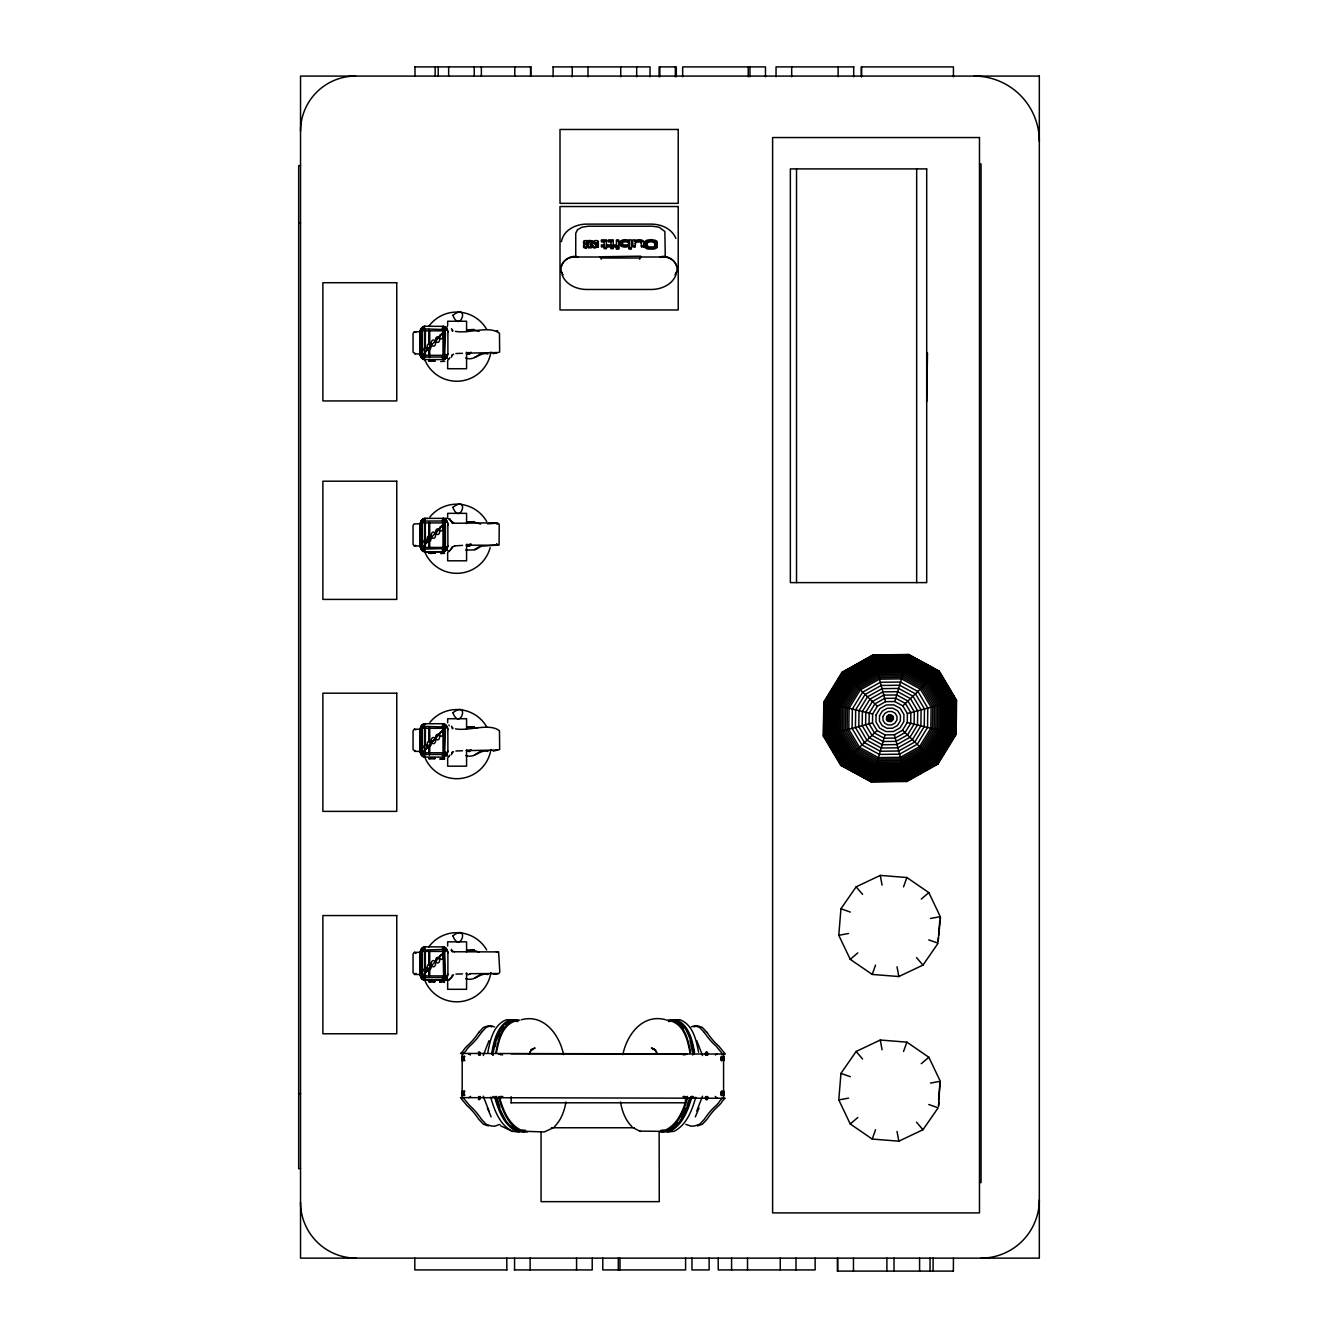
<?xml version="1.0" encoding="UTF-8"?>
<svg xmlns="http://www.w3.org/2000/svg" width="1338" height="1338" viewBox="0 0 1338 1338"><rect width="100%" height="100%" fill="white"/><g stroke="black" fill="none" stroke-linecap="round" stroke-linejoin="round"><path stroke-width="1.5" d="M447.611 518.358L424.882 518.358L421.437 520.449L419.965 525.316L419.965 544.8L422.44 550.771L424.882 551.758L443.012 551.691L443.012 518.358L447.226 521.853A6.841 4.834 -90 0 1 447.845 524.396L447.896 545.737L445.47 550.771L443.012 551.758L424.882 551.758L424.882 543.379M424.882 539.214L424.899 518.358M421.253 332.644C417.857 332.008 422.457 325.853 424.882 326.271L443.681 326.338A6.924 4.9 90 0 1 447.896 332.292L447.896 353.65L445.989 358.183L443.681 359.537L424.882 359.604A4.215 2.977 -87.3 0 1 424.313 357.029L422.407 356.142L421.253 353.316L422.106 330.185L424.33 328.914L443.948 329.499L445.454 333.329L444.567 355.774L442.343 357.029L424.33 357.029M424.882 357.514L424.899 330.503M424.899 326.355L424.899 326.271A4.215 2.977 87.3 0 0 424.313 328.914M447.611 980.252L424.882 980.252L424.899 946.852L443.681 946.919A6.924 4.9 90 0 1 447.896 952.873L447.896 974.231L446.457 978.162L443.681 980.118A4.215 2.96 79.5 0 1 442.811 977.56L424.33 977.61L422.106 976.355L421.219 953.91L422.724 950.08L442.343 949.495L444.567 950.749L445.42 973.88L442.828 977.56M424.882 757.141L421.437 755.05L420.048 751.103L419.998 729.762L421.437 725.832L424.882 723.741L443.012 723.741L447.226 727.236A6.841 4.834 -90 0 1 447.845 729.779L447.896 751.12L445.989 755.652L443.012 757.141L424.882 757.057A4.215 2.977 -87.3 0 1 424.313 754.498L422.407 753.612L421.253 750.769L422.106 727.638L424.33 726.383L443.948 726.969L445.454 730.799L444.567 753.244L442.343 754.498L424.33 754.498M424.882 754.983L424.899 727.972M424.899 723.825L424.899 723.741A4.215 2.977 87.3 0 0 424.313 726.383M637.373 240.974L636.704 241.141A3.579 1.79 0 0 0 635.383 241.81L634.931 239.887L632.807 239.887L632.807 246.911L634.998 246.911L635.818 241.325A2.81 1.405 0 0 1 636.62 240.991L640.216 240.94A2.375 1.187 0 0 1 641.069 241.358L641.521 246.66M634.998 246.911L634.998 245.54M641.521 245.59L641.521 246.911L643.712 246.911L643.729 241.961A4.349 2.174 0 0 0 640.618 239.837A5.519 2.76 0 0 0 638.46 239.786L636.704 240.071A3.579 1.79 0 0 0 635.383 240.756L634.931 240.924M823.338 736.084L823.79 702.065L841.97 672.378L872.995 654.968L908.586 654.516L939.159 671.141L956.57 700.376L956.118 734.395L937.938 764.082L906.896 781.492L871.322 781.927L840.732 765.319L823.338 736.084L872.51 722.905L872.627 713.99L877.394 706.23L885.522 701.664L894.821 701.547L902.832 705.895L907.381 713.555L907.264 722.47L902.514 730.23L894.386 734.779L885.07 734.913L877.076 730.548L872.51 722.905M823.489 736.034L823.94 702.099M886.392 719.175L887.395 715.78L889.051 714.843L892.58 715.713L893.483 719.091L890.857 721.6L887.328 720.747L886.392 719.175L893.516 717.268M447.896 974.231A6.924 4.9 -90 0 1 443.681 980.185L443.012 946.852L447.226 950.348A6.841 4.834 -90 0 1 447.845 952.89M421.219 525.416L421.838 522.69L423.845 521.051L442.343 521L444.567 522.255L445.454 525.416L445.42 545.386L443.948 548.53L424.33 549.115L422.407 548.229L421.253 545.386L421.219 525.416L420.048 525.332L420.015 544.8L421.219 544.717M425.4 329.299L425.333 347.897M428.913 356.761L428.98 347.897M425.4 726.768L425.333 745.366M428.913 754.214L428.98 745.366M634.998 243.784L635.818 242.395A2.81 1.405 0 0 1 636.62 242.044L640.216 242.011A2.375 1.187 0 0 1 641.069 242.429L641.521 243.332M928.773 939.878L938.139 943.19L922.952 965.116L898.835 976.539L872.209 974.432L850.232 959.329L838.792 935.295L840.95 908.753L856.136 886.843L880.27 875.403L906.88 877.527L928.856 892.63L940.296 916.664L930.512 918.453M928.773 1104.502L938.139 1107.814L922.952 1129.74L898.835 1141.18L872.209 1139.056L850.232 1123.953L838.792 1099.92L840.95 1073.394L856.136 1051.467L880.27 1040.027L906.88 1042.151L928.856 1057.254L940.296 1081.288L930.512 1083.078M938.105 941.567L938.44 937.453M938.607 935.379L939.761 920.912M939.928 918.855L940.045 917.366M938.607 1100.003L940.045 1081.99M423.828 949.545A4.215 2.96 79.5 0 1 424.23 947.003L421.437 948.943L419.965 953.81L419.998 974.231L421.437 978.162L424.23 980.118A4.215 2.96 -79.5 0 1 423.828 977.56M577.682 256.796C567.797 254.103 556.625 265.442 562.796 274.842M675.255 274.842C681.443 265.442 670.254 254.103 660.37 256.796M452.361 354.654L451.458 357.213M452.361 546.74L451.458 549.299M452.378 752.006L451.458 754.682M452.378 975.118L451.458 977.794M657.175 246.209L656.908 241.292A5.135 2.559 0 0 0 655.637 240.472L652.76 239.786A7.593 3.797 0 0 0 650.285 239.703L647.793 240.02A4.867 2.442 0 0 0 645.1 241.526A5.77 2.877 0 0 0 644.816 242.663L644.816 243.717L647.074 243.717L647.776 241.409A2.408 1.204 0 0 1 648.612 241.041L650.435 240.756A4.482 2.241 0 0 1 652.275 240.823L655.035 242.111L655.219 245.389A4.231 2.124 0 0 1 654.449 246.326L654.014 246.593A3.68 1.84 0 0 1 652.509 247.045L648.562 246.828L647.074 245.255L644.799 245.255L644.799 246.309M647.074 243.717L647.776 242.462A2.408 1.204 0 0 1 648.612 242.111L650.435 241.81A4.482 2.241 0 0 1 652.275 241.894L655.035 243.165L655.068 246.777M643.745 246.794L643.745 245.74M487.868 1052.253C490.21 1040.061 493.505 1024.473 506.65 1019.723L511.735 1020.158M491.882 1052.253C494.224 1040.061 497.519 1024.473 510.664 1019.723L517.087 1020.158M492.417 1052.755C494.625 1040.161 498.79 1024.724 512.019 1019.723M493.22 1052.253L495.93 1039.81L500.178 1029.825M495.06 1046.734L495.946 1042.737M495.896 1052.253C498.254 1040.061 501.533 1024.473 514.695 1019.723L519.763 1020.158M496.431 1052.755C498.706 1040.897 501.951 1025.778 514.729 1021.195L518.057 1021.479M565.957 1102.027C564.368 1111.125 561.09 1120.24 554.317 1126.813M561.458 241.643C563.331 230.153 575.758 224.115 586.462 224.115L651.606 224.115C661.357 224.232 672.044 228.848 675.841 238.415M449.886 357.664L448.598 359.671L447.143 357.647M449.886 755.134L448.598 757.141L447.143 755.117M871.306 781.977L885.07 734.913M888.95 721.634L890.941 714.827M894.821 701.547L908.586 654.483L939.059 671.258L956.419 700.426M483.252 1055.515L489.022 1040.63M702.517 1096.173L696.747 1111.058M707.585 1099.167L707.718 1098.715A2.275 0.937 -90 0 0 707.718 1096.541M622.872 1054.662C626.803 1034.759 642.591 1013.435 665.638 1019.723M687.247 1096.407C683.618 1109.169 678.433 1123.535 665.839 1129.924L660.855 1130.359M687.715 1097.21L684.253 1108.366L678.918 1119.17L672.663 1127.014M687.096 1105.506L688.802 1100.037M690.391 1097.21C686.695 1110.206 681.427 1124.857 668.599 1131.379M691.261 1096.407C687.632 1109.169 682.447 1123.535 669.853 1129.924M691.746 1097.21C688.033 1110.206 682.765 1124.857 669.937 1131.379L661.825 1131.948M695.76 1097.21C692.064 1110.206 686.779 1124.857 673.951 1131.379L667.177 1131.948M872.209 974.432L875.554 965.083M903.535 886.877L906.88 877.527M872.209 1139.056L875.554 1129.707M903.535 1051.501L906.88 1042.151M464.905 1060.214C463.182 1062.957 463.182 1053.892 464.905 1056.619M464.905 1095.069C463.182 1097.796 463.182 1088.731 464.905 1091.474M695.325 1116.879L699.055 1108.048M496.381 1040.73L499.81 1032.652M529.112 1054.361L530.149 1051.869M596.112 245.272C596.414 240.037 591.363 244.068 590.443 245.908M561.458 265.794C563.599 259.171 571.293 255.826 577.832 257.398M675.272 274.775L676.593 271.949M583.937 245.456L583.836 244.235A1.84 0.92 0 0 1 584.472 243.901L584.472 242.83A1.84 0.92 0 0 0 583.836 243.182L585.158 244.821L583.569 245.74A2.592 1.305 0 0 0 583.602 246.142A2.04 1.02 0 0 0 585.308 246.978L588.268 246.627A1.806 0.903 0 0 0 588.954 246.894L594.992 246.928A1.823 0.92 0 0 0 595.862 246.61L598.32 246.058M584.02 246.309L583.602 247.196A2.04 1.02 0 0 0 585.308 248.048L587.967 246.376M446.658 327.459L447.327 326.422M447.143 549.734L448.598 551.758L449.668 550.587M447.427 979.065L448.598 980.252L449.668 979.082M675.841 275.176C672.044 284.743 661.357 289.359 651.606 289.476L586.462 289.476C576.711 289.359 566.007 284.743 562.228 275.176M681.293 1117.932L686.528 1107.329M706.564 1052.17L706.247 1052.973A2.275 0.937 -90 0 0 706.247 1055.147M585.074 243.767L583.686 243.064L583.669 241.208A1.974 0.987 0 0 1 584.422 240.689L591.062 240.639A1.79 0.903 0 0 1 591.781 241.007L591.731 243.265A1.957 0.987 0 0 1 591.045 243.583L590.727 243.667M596.313 243.583L598.37 243.884L595.979 244.352A1.94 0.97 0 0 1 595.293 244.687L595.527 245.055A1.99 0.987 0 0 1 596.096 245.423L595.862 247.664A1.823 0.92 0 0 1 594.992 247.982C590.041 248.35 594.524 242.044 591.028 244.954A1.957 0.97 0 0 1 591.664 245.255L592.065 245.707M416.001 973.345L414.613 974.482L413.057 972.776L413.057 954.011L414.195 952.372L421.136 952.288M426.755 350.523L425.869 351.493A2.091 1.472 -90 0 1 423.995 349.469A2.091 1.472 -90 0 1 425.869 347.445A2.091 1.472 -90 0 1 426.755 350.523L430.853 345.12A2.76 1.957 -90 0 0 427.775 344.552A2.76 1.957 -90 0 0 428.193 348.9L428.662 349.168A2.76 1.957 -90 0 0 431.053 345.789M426.755 542.592L425.869 543.579A2.091 1.472 -90 0 1 423.995 541.556A2.091 1.472 -90 0 1 425.869 539.532A2.091 1.472 -90 0 1 426.755 542.592L430.853 537.207A2.76 1.957 -90 0 0 427.775 536.638A2.76 1.957 -90 0 0 428.193 540.987L428.662 541.254A2.76 1.957 -90 0 0 431.053 537.876M426.755 971.087L425.869 972.074A2.091 1.472 -90 0 1 423.995 970.05A2.091 1.472 -90 0 1 425.869 968.026A2.091 1.472 -90 0 1 426.755 971.087L430.853 965.702A2.76 1.957 -90 0 0 427.775 965.133A2.76 1.957 -90 0 0 428.193 969.481L428.662 969.749A2.76 1.957 -90 0 0 431.053 966.37M587.834 243.549L588.068 243.215A1.99 0.987 0 0 1 588.653 242.864L588.904 242.546A1.957 0.97 0 0 1 588.218 242.245L587.415 242.262A1.957 0.987 0 0 1 586.713 242.546L586.73 242.797A1.974 0.987 0 0 1 587.432 243.098L587.834 244.603M471.394 544.349L469.538 546.222M470.993 352.162L469.538 354.135L467.531 354.068M470.993 544.248L467.932 546.255M470.993 749.631L469.538 751.605M657.175 247.279L656.908 242.362A5.135 2.559 0 0 0 656.138 241.793M824.208 702.166L842.271 672.663L873.112 655.369L908.469 654.918L938.858 671.442L956.152 700.493L955.7 734.294L937.637 763.797L906.796 781.091L871.439 781.526L841.05 765.018L823.756 735.967M587.917 241.977L587.415 243.315A1.957 0.987 0 0 1 586.713 243.616M444.149 553.28L440.72 553.631M444.116 758.713L444.768 758.763M444.116 981.824L440.269 981.824M449.367 551.223L451.909 547.493L454.803 545.837M449.367 979.717L453.549 974.833M463.132 1097.628L469.638 1105.556A153.201 62.501 90 0 1 481.412 1119.237L486.095 1124.238L491.113 1125.944L494.592 1126.195L499.944 1124.372M722.654 1054.06L716.131 1046.132A153.201 62.501 -90 0 1 704.357 1032.451M424.882 359.671C422.708 359.955 418.175 354.955 421.319 353.851M420.182 546.606L421.319 545.937M420.182 751.989L421.319 751.32M420.182 975.101L421.319 974.432M451.909 355.406L453.549 354.252M451.909 752.876L453.549 751.722M444.768 361.293L440.72 361.544M444.584 553.28L443.815 553.464M444.584 981.774L444.032 982.125M677.613 1122.549L675.155 1125.643L665.923 1131.379L659.149 1131.948L659.266 1201.658L541.07 1201.658L541.07 1131.881M500.496 1031.046L503.757 1026.965M529.731 1052.488L532.624 1048.858L530.584 1050.347L535.083 1048.039L532.574 1048.858M592.048 247.229L588.954 247.948A1.806 0.903 0 0 1 588.268 247.681L587.884 247.296M434.214 553.112C438.245 552.46 424.129 554.885 430.719 551.758M496.682 523.827L497.82 523.125L487.467 523.844M435.736 340.32A2.81 1.99 -90 0 1 438.011 336.825A2.81 1.99 -90 0 1 439.299 341.207A2.81 1.99 -90 0 1 435.937 341.006L439.734 335.972M435.736 532.407A2.81 1.99 -90 0 1 438.011 528.911A2.81 1.99 -90 0 1 439.299 533.293A2.81 1.99 -90 0 1 435.937 533.093L439.734 528.058M435.77 961.019L439.734 956.553M444.333 330.821L422.49 355.306L444.333 355.339L444.333 330.821L422.507 330.821L422.507 355.339M422.49 547.376L444.333 522.907L422.507 522.907L422.507 547.426L444.333 547.426L444.333 522.907M422.49 975.87L444.333 951.402L422.507 951.402L422.507 975.92L444.333 975.92L444.333 951.402M415.75 545.319L414.195 545.921L413.057 544.282L413.057 525.516L414.195 523.877L421.136 523.794M478.736 1032.451L483.419 1027.45L488.437 1025.744L491.782 1026.882M481.412 1032.451L486.095 1027.45L491.113 1025.744L494.458 1026.882M478.368 1052.17L479.522 1052.973A2.275 0.937 -90 0 1 479.522 1055.147M470.524 973.562L468.333 974.766L466.109 973.663M840.699 765.353L877.076 730.548M887.328 720.747L892.58 715.713M902.832 705.895L939.192 671.107M850.232 959.329L857.809 952.89M921.28 899.052L928.856 892.63M850.232 1123.953L857.809 1117.514M921.28 1063.693L928.856 1057.254M626.853 240.907A3.479 1.739 0 0 1 627.94 241.208L629.111 241.877L629.111 239.887L631.319 239.887L631.319 249.152L629.144 249.152L628.626 245.205A3.629 1.823 0 0 1 627.606 245.707L625.9 246.008A5.352 2.676 0 0 1 623.274 245.841L622.019 245.49A5.586 2.793 0 0 1 620.464 244.553L619.845 242.044A6.506 3.261 0 0 1 620.765 240.94L621.267 240.606A5.084 2.542 0 0 1 626.836 239.853A3.479 1.739 0 0 1 627.94 240.154L629.111 240.807M629.144 245.958L628.626 246.276A3.629 1.823 0 0 1 627.606 246.761L625.9 247.062A5.352 2.676 0 0 1 623.274 246.911L622.019 246.543A5.586 2.793 0 0 1 620.464 245.607L619.845 243.115A6.506 3.261 0 0 1 620.765 242.011L621.267 241.66A5.084 2.542 0 0 1 622.772 241.074M443.698 759.014L440.068 759.014L444.065 759.014M497 331.372L497.82 331.038L496.281 331.255M497 951.937L497.82 951.619L496.281 951.836M415.416 353.6L413.057 352.212L413.057 333.43L414.195 331.791L421.136 331.724M415.416 751.07L413.057 749.665L413.057 730.899L414.195 729.26L421.136 729.177M474.572 357.397L480.86 353.851M474.572 549.483L480.86 545.937M474.572 754.866L480.86 751.32M474.572 977.978L480.86 974.432M842.07 672.479L873.045 655.118L908.535 654.667M504.51 1024.373L509.159 1021.981M525.5 1131.329L544.248 1131.948L553.046 1127.917M691.311 1026.882L694.656 1025.744L699.69 1027.45L704.357 1032.451M693.987 1026.882L697.349 1025.744L702.366 1027.45L707.049 1032.451M707.2 1099.736L706.247 1098.715A2.275 0.937 -90 0 1 706.247 1096.541M697.349 1125.944L702.366 1124.238L707.049 1119.237A153.201 62.501 90 0 1 718.807 1105.556L721.098 1103.131A147.749 25.94 -90 0 1 725.163 1098.264L460.456 1097.628L466.962 1105.556A153.201 62.501 90 0 1 478.736 1119.237L483.419 1124.238L488.437 1125.944M426.688 518.508L427.625 518.508M907.381 713.555L956.603 700.376M593.403 245.941L591.664 246.309A1.957 0.97 0 0 0 591.028 246.025L590.744 245.958M454.435 545.904L462.48 545.386M421.253 353.316L420.182 354.52M421.253 545.386L420.099 545.703A6.924 4.9 90 0 0 424.213 551.691A4.215 2.96 -79.5 0 1 423.828 549.065M421.253 750.769L420.099 751.086A6.924 4.9 90 0 0 424.213 757.074A4.215 2.96 -79.5 0 1 423.828 754.448M469.136 751.504L466.109 750.551M421.253 973.88L420.099 974.198A6.924 4.9 -90 0 0 424.213 980.185L424.882 980.252M838.792 935.295L848.576 933.489M838.792 1099.92L848.576 1098.13M596.848 242.63L597.166 242.579A1.923 0.97 0 0 0 597.969 242.262L598.27 241.944A2.442 1.221 0 0 0 598.27 241.225L598.136 241.074A1.974 0.987 0 0 0 596.932 240.556L595.243 240.606A1.907 0.953 0 0 0 594.507 240.94L592.032 241.342M660.219 257.398C666.759 255.826 674.452 259.171 676.593 265.794M473.134 329.733L479.037 331.406M473.134 521.82L480.61 524.078M473.134 727.203L477.482 728.273M473.134 950.315L479.037 951.987M442.326 357.029A4.215 2.977 87.3 0 0 443.012 359.588L443.681 359.621A6.924 4.9 -90 0 0 447.896 353.65M447.896 545.737A6.924 4.9 -90 0 1 443.681 551.691L443.012 551.691A4.215 2.977 87.3 0 1 442.326 549.115M666.675 1020.158L674.436 1019.723C687.665 1024.724 691.83 1040.161 694.037 1052.755M670.689 1020.158L675.774 1019.723C688.936 1024.473 692.214 1040.061 694.573 1052.253M674.703 1020.158L679.788 1019.723C692.95 1024.473 696.228 1040.061 698.587 1052.253M668.381 1021.479L671.709 1021.195C684.504 1025.778 687.749 1040.897 690.023 1052.755M660.955 1131.329L639.664 1131.128M639.664 258.017L641.103 257.414L640.718 256.194L599.775 256.779L601.247 258.017L639.664 258.017L639.664 259.238M685.825 1124.372L691.177 1126.195L694.656 1125.944L699.69 1124.238L704.357 1119.237A153.201 62.501 -90 0 1 716.131 1105.556L718.422 1103.131A147.749 25.94 -90 0 1 722.487 1098.264L722.654 1097.628M493.22 353.684L499.659 352.045L499.475 333.313C489.256 325.117 468.451 334.015 455.438 331.356M493.22 751.153L499.659 749.514L499.475 730.782C489.256 722.57 468.451 731.468 455.438 728.825M493.22 974.265L498.706 973.713L499.81 972.057L498.622 951.903L453.95 951.77M421.219 352.63L420.048 352.697L419.998 332.292A6.924 4.9 90 0 1 424.213 326.338A4.215 2.96 79.5 0 0 423.828 328.964M421.219 750.083L420.048 750.166L420.015 730.715L421.219 730.799M421.219 973.194L420.048 973.278L420.015 953.827L421.219 953.91M455.907 353.533L462.48 353.299M487.952 353.934C479.506 351.643 474.856 361.461 465.691 357.999M455.907 751.003L462.48 750.769M487.952 751.404C479.506 749.113 474.856 758.914 465.691 755.468M455.907 974.114L462.48 973.88M487.952 974.516C479.506 972.224 474.856 982.025 465.691 978.58M430.719 360.909C423.962 361.176 437.927 360.725 434.214 361.026M430.719 758.378C424.062 758.663 437.927 758.194 434.214 758.495M430.719 981.49C424.062 981.774 437.927 981.306 434.214 981.607M466.929 329.834L474.354 329.6L466.945 329.767M465.691 550.085L474.973 549.885L481.279 546.188L499.091 544.984L499.241 524.245L494.525 522.824L453.95 523.275M469.822 353.098L497.134 352.563M469.822 545.185L497.87 545.235L496.682 543.629M469.822 750.568L497.134 750.033M469.822 973.679L497.468 973.512M593.102 242.496L591.881 242.195A1.79 0.903 0 0 0 591.062 241.71L590.811 241.643M414.813 66.9L530.918 66.9M553.046 66.9L650.034 66.9L650.034 76.718M853.928 66.9L776.04 66.9L776.04 76.718M979.483 164.056L981.055 164.056L981.055 1182.575L979.483 1182.575M300.532 165.628L298.675 165.628L298.675 1168.609L300.532 1168.609M298.675 222.994L300.532 222.994M601.498 240.823L604.124 240.823L604.191 248.667L606.398 248.667L606.365 239.887L601.498 239.887L601.498 241.894L604.124 241.894M608.322 240.823L610.948 240.823L610.998 248.667L613.222 248.667L613.205 239.887L608.322 239.887L608.322 241.894L610.948 241.894M601.498 240.957L606.365 240.957M608.322 240.957L613.205 240.957M616.484 240.957L618.658 240.957M592.082 242.814L593.955 242.814M644.816 242.663L647.074 242.663M596.313 244.938L598.37 244.938L598.337 243.583M604.124 244.921L601.481 244.921L601.481 246.928L604.191 246.928M606.365 244.904L610.948 244.904M613.205 244.904L615.112 244.904L615.112 246.928L613.222 246.928M596.296 245.74L598.32 245.74L598.32 247.112L596.313 247.112M601.481 245.874L604.191 245.874M606.398 245.874L610.998 245.874M613.222 245.858L615.112 245.858M616.484 245.858L618.658 245.858M632.807 245.841L634.998 245.841M641.521 245.858L643.712 245.858M598.32 246.811L596.096 246.476M606.398 246.945L610.998 246.945M616.383 246.878L618.792 246.878L618.792 249.152L616.383 249.152L616.484 239.887L618.658 239.887L618.658 246.911M604.191 247.597L606.398 247.597M610.998 247.614L613.222 247.614M616.383 247.948L618.792 248.082M629.144 248.099L631.319 248.099M575.858 256.996L599.775 256.996M641.153 256.996L665.17 256.996M414.613 353.918L421.136 353.918M428.578 361.176L435.067 361.176M926.699 401.601L927.502 352.981M414.613 545.988L421.136 545.988M428.578 553.263L435.067 553.263M414.613 751.371L421.136 751.371M428.578 758.646L435.067 758.646M414.613 974.482L421.136 974.482M428.578 981.758L435.067 981.758M521.385 1019.74C544.098 1013.568 559.669 1035.194 563.566 1054.662M511.032 1053.742L685.457 1053.742M298.675 1093.598L300.532 1093.598M511.032 1102.796L685.457 1102.796L685.457 1096.675M551.44 1127.767L634.379 1127.767M506.885 1269.929L414.813 1269.929L414.813 1258.138M514.327 1269.929L592.216 1269.929L592.216 1258.138M837.337 1271.1L953.442 1271.1M440.587 982.109L439.633 981.975L440.72 982.125M421.219 333.329L420.048 333.246L419.998 353.65A6.924 4.9 90 0 0 424.213 359.621A4.215 2.96 -79.5 0 1 423.828 356.995M432.91 360.875L433.813 360.959M432.91 758.328L433.813 758.429M432.91 981.44L433.813 981.54M940.48 917.483L938.122 941.4M940.045 1082.074L938.54 1106.225L938.875 1102.111M525.583 1130.359L520.599 1129.924C508.005 1123.552 502.837 1109.152 499.191 1096.407M527.289 1131.948L520.515 1131.379C507.704 1124.857 502.419 1110.206 498.723 1097.21M524.613 1131.948L516.501 1131.379C503.69 1124.857 498.405 1110.206 494.709 1097.21M500.563 1125.76L512.487 1131.379L519.261 1131.948M433.813 553.046L432.91 551.758M595.795 242.663L591.731 242.195A1.957 0.987 0 0 1 591.045 242.529L591.212 242.864A1.99 0.987 0 0 1 591.797 243.198L592.015 243.483M594.641 243.365L595.795 243.717M468.735 354.286L466.109 353.081M468.333 546.272L466.109 545.168M653.881 1048.858L651.355 1048.039L655.854 1050.347L652.158 1048.44M594.841 243.767L595.895 244.152M414.613 331.724L415.75 332.393M421.253 524.73L420.099 524.412A6.924 4.9 90 0 1 424.213 518.425A4.215 2.96 79.5 0 0 423.828 521.051M421.253 730.113L420.099 729.795A6.924 4.9 90 0 1 424.213 723.808M414.613 729.177L415.75 729.862M421.253 953.225L420.099 952.907A6.924 4.9 90 0 1 424.213 946.919L424.882 946.852A4.215 2.977 87.3 0 0 424.313 949.495M414.613 952.288L416.001 953.442M653.58 240.974L655.637 241.542M586.746 244.954L588.202 244.402A1.957 0.97 0 0 0 588.887 244.703L588.636 245.038A2.007 1.004 0 0 0 588.051 245.389L587.432 245.255M590.677 243.784L591.212 243.934A1.99 0.987 0 0 1 591.797 244.252L593.37 242.73M823.74 702.049L872.627 713.99M886.425 717.369L893.483 719.091M907.264 722.47L956.152 734.411M447.845 332.309A6.841 4.834 -90 0 0 447.226 329.784L443.681 326.405A4.215 2.96 -79.5 0 0 442.811 328.964M593.119 245.757L592.048 245.071M454.318 523.359L448.548 518.91M454.318 951.853L451.023 950.264M840.95 908.753L850.332 912.081M840.95 1073.394L850.332 1076.705M421.169 332.041L420.182 331.423M421.169 524.111L420.216 523.559M421.319 729.561L420.182 728.892M421.169 952.606L420.216 952.054M648.177 247.747L652.509 248.115A3.68 1.84 0 0 0 653.546 247.848M585.074 242.696L583.585 241.793M677.279 1021.981L681.945 1024.373M671.76 1019.723C684.905 1024.473 688.2 1040.061 690.559 1052.253M633.409 1127.917L640.467 1131.53M451.458 328.747L453.047 330.854M451.458 726.2L453.047 728.324M840.849 765.202L871.373 781.793M509.962 1125.643L516.585 1129.924M517.839 1131.379C504.844 1124.556 498.873 1109.854 495.177 1096.407M512.487 1131.379C499.676 1124.857 494.391 1110.206 490.695 1097.21M655.102 1049.962L653.814 1048.858L656.724 1052.488M449.719 518.642L452.378 523.493M841.937 672.345L877.394 706.23M887.395 715.78L892.513 720.68M902.514 730.23L937.971 764.115M583.686 241.994L583.686 243.064M478.368 1099.518L479.522 1098.715A2.275 0.937 -90 0 0 479.522 1096.541M587.917 243.031L588.218 243.315A1.957 0.97 0 0 0 588.904 243.616L588.653 243.934A1.99 0.987 0 0 0 588.218 244.152M856.136 886.843L862.575 894.386M916.513 957.556L922.952 965.116M856.136 1051.467L862.575 1059.01M916.513 1122.197L922.952 1129.74M596.062 244.302L598.37 244.938M681.661 1025.694L683.802 1028.37M632.121 1126.813C625.364 1120.24 622.07 1111.125 620.481 1102.027M463.132 1054.06L463.299 1053.424A147.749 25.94 90 0 0 467.347 1048.557L469.638 1046.132A153.201 62.501 90 0 0 481.412 1032.451M707.401 1052.17L707.718 1052.973A2.275 0.937 -90 0 1 707.718 1055.147M696.747 1040.63L702.517 1055.515M489.022 1111.058L483.252 1096.173M504.861 1119.17L499.526 1108.366L496.047 1097.21M451.458 949.311L452.378 951.987M561.458 271.949L562.78 274.775M656.306 1051.869L657.343 1054.361M686.26 1029.825L690.508 1039.81L693.235 1052.253M487.383 1108.048L491.13 1116.879M448.899 724.945L449.183 725.781M496.515 1096.407L499.91 1107.329M872.995 654.934L885.522 701.664M889.051 714.843L890.857 721.6M894.386 734.779L906.913 781.526M647.207 246.811L647.074 245.255M452.144 330.402L452.361 331.306M452.144 727.855L452.361 728.775M690.057 1040.73L690.542 1042.887M690.96 1044.861L692.699 1052.755M880.27 875.403L882.06 885.154M897.029 966.789L898.835 976.539M880.27 1040.027L882.06 1049.795M897.029 1131.413L898.835 1141.18M428.913 329.299L428.98 344M425.4 356.761L425.333 351.81M428.913 726.768L428.98 741.469M425.4 754.214L425.333 749.263M447.879 525.332L447.845 524.396A6.924 4.9 90 0 0 443.681 518.425A4.215 2.96 -79.5 0 0 442.811 521.051M443.012 359.604L443.012 326.271A4.215 2.977 -87.3 0 0 442.326 328.914M442.326 726.383A4.215 2.977 -87.3 0 1 443.012 723.825L443.012 757.141M643.745 244.904L643.729 243.014A4.349 2.174 0 0 0 641.604 241.108M953.442 76.718L953.442 66.9L861.371 66.9L861.388 76.718M953.442 1258.138L953.375 1271.1M933.104 1258.138L933.104 1271.1M930.044 1258.138L930.044 1271.1M919.591 1258.138L919.591 1271.1M916.664 168.906L916.664 582.615M894.018 1258.138L894.018 1271.1M886.893 1258.138L886.893 1271.1M861.521 66.9L861.521 76.718M853.694 66.9L853.694 76.718M853.46 1258.138L853.46 1271.1M838.123 66.9L838.123 76.718M837.672 1258.138L837.739 1271.1M837.437 1258.138L837.437 1271.1M815.143 1258.138L815.143 1269.929L718.222 1269.929L718.222 1258.138M796.528 168.906L796.528 582.615M796.01 1258.138L796.01 1269.929M791.678 66.9L791.678 76.718M780.255 1258.138L780.255 1269.929M765.47 76.718L765.47 66.9L682.664 66.9L682.664 76.718M749.949 66.9L749.949 76.718M748.243 66.9L748.243 76.718M747.524 1258.138L747.524 1269.929M731.585 1258.138L731.585 1269.929M723.574 1054.06L723.574 1097.628M709.14 1258.138L709.14 1269.929L691.963 1269.929L691.963 1258.138M685.591 1258.138L685.591 1269.929L602.786 1269.929L602.786 1258.138M676.292 76.718L676.292 66.9L659.116 66.9L659.116 76.718M675.339 66.9L675.339 76.718M665.27 256.511L664.852 231.457L658.965 227.176L652.643 226.222L588.369 226.222L582.047 227.176L577.431 229.768L575.741 233.297L575.741 256.511M659.835 66.9L659.835 76.718M636.671 66.9L636.671 76.718M635.383 240.756L635.383 241.81M628.91 240.723L628.91 241.777M628.893 244.988L628.893 246.058M620.732 66.9L620.732 76.718M620.012 1258.138L620.012 1269.929M618.323 1258.138L618.323 1269.929M601.247 258.017L601.247 259.238M595.159 242.546L595.159 243.6M594.892 242.446L594.892 243.499M592.249 241.425L592.249 242.496M591.145 246.828L591.145 247.898M589.673 240.506L589.673 241.559M589.289 240.539L589.289 241.593M588.937 240.623L588.937 241.676M588.018 66.9L588.018 76.718M586.479 240.556L586.479 241.626M586.546 246.928L586.546 247.982M586.144 246.978L586.144 248.048M583.652 245.556L583.652 246.627M576.578 1258.138L576.578 1269.929M572.246 66.9L572.246 76.718M553.112 66.9L553.112 76.718M530.818 66.9L530.818 76.166M530.517 66.9L530.584 76.166M530.132 1258.138L530.132 1269.929M514.796 66.9L514.796 76.166M514.561 1258.138L514.561 1269.929M511.183 1096.675L511.183 1102.796M506.751 1258.138L506.868 1269.929M481.362 66.9L481.362 76.166M474.237 66.9L474.237 76.166M466.577 331.573L466.577 321.254L447.661 321.254L447.661 325.385M466.577 352.212L466.577 368.719L447.661 368.719L447.661 360.474M466.577 523.66L466.577 513.34L447.661 513.34L447.661 517.471M466.577 544.298L466.577 560.806L447.661 560.806L447.661 552.544M466.577 729.043L466.577 718.723L447.661 718.723L447.661 722.855M466.577 749.681L466.577 766.189L447.661 766.189L447.661 757.927M466.577 952.154L466.577 941.835L447.661 941.835L447.661 945.966M466.577 972.793L466.577 989.3L447.661 989.3L447.661 981.038M462.195 1054.06L462.195 1097.628M448.665 66.9L448.665 76.166M438.212 66.9L438.212 76.166M435.151 66.9L435.151 76.166M434.699 551.758L434.699 552.995M428.98 522.439L428.98 547.777M428.946 551.758L428.946 552.945M428.98 950.933L428.98 964.581M428.98 968.478L428.98 976.272M425.333 522.439L425.333 547.777M425.333 950.933L425.333 976.272M415.014 66.9L415.014 76.166M627.02 245.891A3.395 1.706 0 0 0 628.241 245.372L628.977 244.586A4.834 2.425 0 0 0 629.077 243.483A4.834 2.425 0 0 0 629.077 242.429A5.402 2.693 0 0 0 628.475 241.609L627.823 241.191A3.261 1.639 0 0 0 626.519 240.79L624.026 240.84A2.776 1.388 0 0 0 622.973 241.225L622.471 241.626A5.586 2.793 0 0 0 621.936 242.663L623.174 244.62A2.81 1.405 0 0 0 624.378 244.954L626.535 244.921A3.395 1.706 0 0 0 628.241 244.302L628.977 243.533A5.402 2.693 0 0 0 628.475 242.663L627.823 242.245A3.261 1.639 0 0 0 626.519 241.86L624.026 241.91A2.776 1.388 0 0 0 622.973 242.295L622.471 242.68A5.586 2.793 0 0 0 621.936 243.717L623.174 245.674A2.81 1.405 0 0 0 624.378 246.025M657.192 246.225A5.82 2.91 0 0 1 653.295 248.065L647.993 247.931A5.469 2.726 0 0 1 644.849 245.255M644.933 243.717A5.084 2.542 0 0 1 645.585 242.044M646.338 241.559A5.084 2.542 0 0 1 647.759 241.041M644.849 246.326A5.469 2.726 0 0 0 647.927 249.052L653.295 249.119A5.82 2.91 0 0 0 657.192 247.279M596.915 243.767A2.442 1.221 0 0 1 595.51 243.851M596.581 242.763A2.442 1.221 0 0 1 595.51 242.797M586.596 245.088A2.04 1.02 0 0 1 587.282 245.389M597.517 241.76A1.974 0.987 0 0 1 598.136 242.128L598.27 242.295A2.442 1.221 0 0 1 598.27 243.014L597.969 243.315A1.923 0.97 0 0 1 597.166 243.633M583.97 241.977A1.99 1.004 0 0 0 583.669 242.278A3.044 1.522 0 0 0 583.585 242.864M586.73 243.851A1.974 0.987 0 0 1 587.432 244.152M707.049 1032.451A153.201 62.501 -90 0 0 718.807 1046.132L725.33 1054.06L460.623 1053.424A147.749 25.94 90 0 0 464.671 1048.557L466.962 1046.132A153.201 62.501 -90 0 0 478.736 1032.451M715.445 1055.013A3.295 3.161 -90 0 1 717.252 1054.043M717.252 1097.645A3.261 3.128 -90 0 1 715.211 1096.391M707.049 1096.541A2.275 0.937 -90 0 1 707.049 1098.715L706.313 1099.803L705.578 1098.715A2.275 0.937 -90 0 1 705.578 1096.541M705.578 1055.147A2.275 0.937 -90 0 1 705.578 1052.973L706.313 1051.885L707.049 1052.973A2.275 0.937 -90 0 1 707.049 1055.147M470.558 1096.391A3.295 3.161 -90 0 1 468.517 1097.645M468.517 1054.043A3.261 3.128 -90 0 1 470.34 1055.013M480.191 1096.541A2.275 0.937 -90 0 1 480.191 1098.715L479.456 1099.803L478.736 1098.715A2.275 0.937 -90 0 1 478.736 1096.541M478.736 1055.147A2.275 0.937 -90 0 1 478.736 1052.973L479.456 1051.885L480.191 1052.973A2.275 0.937 -90 0 1 480.191 1055.147M498.522 1054.01A6.506 4.85 -90 0 1 500.88 1054.946M684.905 1054.946A6.456 4.817 -90 0 1 687.264 1054.026M687.264 1097.662A6.456 4.817 -90 0 1 684.387 1096.257M501.382 1096.257A6.506 4.85 -90 0 1 498.522 1097.678M501.148 1054.043A3.228 2.408 -90 0 1 502.57 1054.996M502.754 1096.407A3.228 2.408 -90 0 1 501.148 1097.645M493.237 1096.407A3.228 2.408 -90 0 1 491.631 1097.645M692.716 1054.996A3.228 2.408 -90 0 1 694.138 1054.043M684.638 1097.645A3.228 2.408 -90 0 1 683.032 1096.407M683.216 1054.996A3.228 2.408 -90 0 1 684.638 1054.043M469.454 749.982A2.057 1.555 -90 0 1 467.915 749.982M447.896 751.12A6.924 4.9 -90 0 1 443.681 757.074A4.215 2.96 79.5 0 1 442.811 754.448M443.681 723.808A6.924 4.9 90 0 1 447.896 729.762M445.052 728.524A3.964 1.405 -22.2 0 1 445.487 728.19M444.818 728.056A4.215 1.823 -28.5 0 1 446.892 726.501M444.551 727.638A4.215 2.107 -35.3 0 1 446.474 725.832M443.012 757.057A4.215 2.977 87.3 0 1 442.326 754.498M446.056 752.274A3.997 1.087 16.3 0 1 445.219 751.856M446.206 727.755A4.482 1.589 -22.2 0 1 447.226 727.236M446.808 753.445A4.131 1.455 22.2 0 1 445.036 752.357M443.196 726.534A4.215 2.877 -69.2 0 1 444.3 724.059M443.58 726.718A4.215 2.76 -59.6 0 1 444.902 724.343M423.828 726.434A4.215 2.96 79.5 0 1 424.23 723.891M442.811 726.434A4.215 2.96 -79.5 0 1 443.681 723.891M444.266 727.27A4.215 2.358 -42.7 0 1 445.989 725.246M443.932 726.969A4.215 2.576 -50.8 0 1 445.47 724.744M421.621 728.524A4.215 1.489 22.2 0 1 420.667 727.253M421.838 728.056A4.215 1.823 28.5 0 1 421.018 726.501M421.437 729.026A4.215 1.137 16.3 0 1 420.4 728.056M422.089 727.638A4.215 2.107 35.3 0 1 421.437 725.832M422.39 727.27A4.215 2.358 42.7 0 1 421.922 725.246M423.444 726.534A4.215 2.877 69.2 0 1 423.611 724.059M422.724 726.969A4.215 2.576 50.8 0 1 422.44 724.744M423.076 726.718A4.215 2.76 59.6 0 1 423.009 724.343M420.4 752.826A4.215 1.137 -16.3 0 1 421.437 751.856M421.437 755.05A4.215 2.107 -35.3 0 1 422.089 753.244M421.018 754.381A4.215 1.823 -28.5 0 1 421.838 752.826M446.892 754.381A4.215 1.823 28.5 0 1 444.818 752.826M446.474 755.05A4.215 2.107 35.3 0 1 444.551 753.244M445.989 755.636A4.215 2.358 42.7 0 1 444.266 753.612M445.47 756.137A4.215 2.576 50.8 0 1 443.932 753.913M444.902 756.539A4.215 2.76 59.6 0 1 443.58 754.164M444.3 756.823A4.215 2.877 69.2 0 1 443.196 754.348M423.611 756.823A4.215 2.877 -69.2 0 1 423.444 754.348M423.009 756.539A4.215 2.76 -59.6 0 1 423.076 754.164M422.44 756.137A4.215 2.576 -50.8 0 1 422.724 753.913M421.922 755.636A4.215 2.358 -42.7 0 1 422.39 753.612M420.667 753.629A4.215 1.489 -22.2 0 1 421.621 752.357M490.912 749.531A34.571 34.571 0 0 1 425.183 758.194M429.899 722.369A34.571 34.571 0 0 1 486.698 726.835M469.454 352.513A2.057 1.555 -90 0 1 467.915 352.513M445.052 331.071A3.964 1.405 -22.2 0 1 445.487 330.72M444.818 330.603A4.215 1.823 -28.5 0 1 446.892 329.031M444.551 330.185A4.215 2.107 -35.3 0 1 446.474 328.362M443.681 359.537A4.215 2.96 79.5 0 1 442.811 356.995M446.056 354.821A3.997 1.087 16.3 0 1 445.219 354.386M446.206 330.285A4.482 1.589 -22.2 0 1 447.226 329.784M446.808 355.975A4.131 1.455 22.2 0 1 445.036 354.888M443.196 329.081A4.215 2.877 -69.2 0 1 444.3 326.589M443.58 329.248A4.215 2.76 -59.6 0 1 444.902 326.89M444.266 329.817A4.215 2.358 -42.7 0 1 445.989 327.777M443.932 329.499A4.215 2.576 -50.8 0 1 445.47 327.275M421.621 331.071A4.215 1.489 22.2 0 1 420.667 329.784M421.838 330.603A4.215 1.823 28.5 0 1 421.018 329.031M421.437 331.556A4.215 1.137 16.3 0 1 420.4 330.586M422.089 330.185A4.215 2.107 35.3 0 1 421.437 328.362M422.39 329.817A4.215 2.358 42.7 0 1 421.922 327.777M423.444 329.081A4.215 2.877 69.2 0 1 423.611 326.589M422.724 329.499A4.215 2.576 50.8 0 1 422.44 327.275M423.076 329.248A4.215 2.76 59.6 0 1 423.009 326.89M420.4 355.373A4.215 1.137 -16.3 0 1 421.437 354.386M421.437 357.581A4.215 2.107 -35.3 0 1 422.089 355.774M421.018 356.912A4.215 1.823 -28.5 0 1 421.838 355.356M446.892 356.912A4.215 1.823 28.5 0 1 444.818 355.356M446.474 357.581A4.215 2.107 35.3 0 1 444.551 355.774M445.989 358.183A4.215 2.358 42.7 0 1 444.266 356.142M445.47 358.668A4.215 2.576 50.8 0 1 443.932 356.443M444.902 359.069A4.215 2.76 59.6 0 1 443.58 356.694M444.3 359.353A4.215 2.877 69.2 0 1 443.196 356.878M423.611 359.353A4.215 2.877 -69.2 0 1 423.444 356.878M423.009 359.069A4.215 2.76 -59.6 0 1 423.076 356.694M422.44 358.668A4.215 2.576 -50.8 0 1 422.724 356.443M421.922 358.183A4.215 2.358 -42.7 0 1 422.39 356.142M420.667 356.176A4.215 1.489 -22.2 0 1 421.621 354.888M490.912 352.078A34.571 34.571 0 0 1 425.183 360.725M428.779 326.338A34.571 34.571 0 0 1 486.698 329.365M445.052 951.636A3.964 1.405 -22.2 0 1 445.487 951.301M444.818 951.184A4.215 1.823 -28.5 0 1 446.892 949.612M444.551 950.749A4.215 2.107 -35.3 0 1 446.474 948.943M442.326 977.61A4.215 2.977 87.3 0 0 443.012 980.169L424.882 980.185A4.215 2.977 -87.3 0 1 424.313 977.61M446.056 975.385A3.997 1.087 16.3 0 1 445.219 974.967M446.206 950.866A4.482 1.589 -22.2 0 1 447.226 950.348M446.808 976.556A4.131 1.455 22.2 0 1 445.036 975.469M443.196 949.645A4.215 2.877 -69.2 0 1 444.3 947.17M443.58 949.829A4.215 2.76 -59.6 0 1 444.902 947.455M442.326 949.495A4.215 2.977 -87.3 0 1 443.012 946.936M442.811 949.545A4.215 2.96 -79.5 0 1 443.681 947.003M444.266 950.381A4.215 2.358 -42.7 0 1 445.989 948.358M443.932 950.08A4.215 2.576 -50.8 0 1 445.47 947.856M421.621 951.636A4.215 1.489 22.2 0 1 420.667 950.365M421.838 951.184A4.215 1.823 28.5 0 1 421.018 949.612M421.437 952.138A4.215 1.137 16.3 0 1 420.4 951.167M422.089 950.749A4.215 2.107 35.3 0 1 421.437 948.943M422.39 950.381A4.215 2.358 42.7 0 1 421.922 948.358M423.444 949.645A4.215 2.877 69.2 0 1 423.611 947.17M422.724 950.08A4.215 2.576 50.8 0 1 422.44 947.856M423.076 949.829A4.215 2.76 59.6 0 1 423.009 947.455M420.4 975.954A4.215 1.137 -16.3 0 1 421.437 974.967M421.437 978.162A4.215 2.107 -35.3 0 1 422.089 976.355M421.018 977.493A4.215 1.823 -28.5 0 1 421.838 975.937M446.892 977.493A4.215 1.823 28.5 0 1 444.818 975.937M446.474 978.162A4.215 2.107 35.3 0 1 444.551 976.355M445.989 978.747A4.215 2.358 42.7 0 1 444.266 976.723M445.47 979.249A4.215 2.576 50.8 0 1 443.932 977.024M444.902 979.65A4.215 2.76 59.6 0 1 443.58 977.275M444.3 979.934A4.215 2.877 69.2 0 1 443.196 977.459M423.611 979.934A4.215 2.877 -69.2 0 1 423.444 977.459M423.009 979.65A4.215 2.76 -59.6 0 1 423.076 977.275M422.44 979.249A4.215 2.576 -50.8 0 1 422.724 977.024M421.922 978.747A4.215 2.358 -42.7 0 1 422.39 976.723M420.667 976.757A4.215 1.489 -22.2 0 1 421.621 975.469M490.912 972.642A34.571 34.571 0 0 1 424.481 979.617M428.779 946.919A34.571 34.571 0 0 1 486.698 949.947M470.023 543.864A2.057 1.555 -90 0 1 467.581 544.282M445.052 523.141A3.964 1.405 -22.2 0 1 445.487 522.807M444.818 522.69A4.215 1.823 -28.5 0 1 446.892 521.118M444.551 522.255A4.215 2.107 -35.3 0 1 446.474 520.449M443.681 551.607A4.215 2.96 79.5 0 1 442.811 549.065M446.056 546.891A3.997 1.087 16.3 0 1 445.219 546.473M446.206 522.372A4.482 1.589 -22.2 0 1 447.226 521.853M446.808 548.062A4.131 1.455 22.2 0 1 445.036 546.974M424.313 521A4.215 2.977 87.3 0 1 424.899 518.442M443.196 521.151A4.215 2.877 -69.2 0 1 444.3 518.676M443.58 521.335A4.215 2.76 -59.6 0 1 444.902 518.96M442.326 521A4.215 2.977 -87.3 0 1 443.012 518.442M444.266 521.887A4.215 2.358 -42.7 0 1 445.989 519.863M443.932 521.586A4.215 2.576 -50.8 0 1 445.47 519.361M421.621 523.141A4.215 1.489 22.2 0 1 420.667 521.87M421.838 522.69A4.215 1.823 28.5 0 1 421.018 521.118M421.437 523.643A4.215 1.137 16.3 0 1 420.4 522.673M422.089 522.255A4.215 2.107 35.3 0 1 421.437 520.449M422.39 521.887A4.215 2.358 42.7 0 1 421.922 519.863M423.444 521.151A4.215 2.877 69.2 0 1 423.611 518.676M422.724 521.586A4.215 2.576 50.8 0 1 422.44 519.361M423.076 521.335A4.215 2.76 59.6 0 1 423.009 518.96M420.4 547.459A4.215 1.137 -16.3 0 1 421.437 546.473M424.899 551.674A4.215 2.977 -87.3 0 1 424.313 549.115M421.437 549.667A4.215 2.107 -35.3 0 1 422.089 547.861M421.018 548.998A4.215 1.823 -28.5 0 1 421.838 547.443M446.892 548.998A4.215 1.823 28.5 0 1 444.818 547.443M446.474 549.667A4.215 2.107 35.3 0 1 444.551 547.861M445.989 550.253A4.215 2.358 42.7 0 1 444.266 548.229M445.47 550.754A4.215 2.576 50.8 0 1 443.932 548.53M444.902 551.156A4.215 2.76 59.6 0 1 443.58 548.781M444.3 551.44A4.215 2.877 69.2 0 1 443.196 548.965M423.611 551.44A4.215 2.877 -69.2 0 1 423.444 548.965M423.009 551.156A4.215 2.76 -59.6 0 1 423.076 548.781M422.44 550.754A4.215 2.576 -50.8 0 1 422.724 548.53M421.922 550.253A4.215 2.358 -42.7 0 1 422.39 548.229M420.667 548.262A4.215 1.489 -22.2 0 1 421.621 546.974M490.16 547.694A34.571 34.571 0 0 1 425.183 552.811M429.899 516.986A34.571 34.571 0 0 1 486.698 521.452M974.131 76.082A65.177 65.177 0 0 1 1039.325 141.259M1039.325 1199.801A58.337 58.337 0 0 1 980.988 1258.138M300.532 131.124A55.042 55.042 0 0 1 355.574 76.082M356.309 1258.138A55.778 55.778 0 0 1 300.532 1202.36M429.498 349.201L429.481 357.53L429.498 349.201M429.498 330.436L429.498 345.037L429.498 330.436M429.498 969.782L429.481 976.021L429.498 969.782M429.498 951.017L429.498 965.601L429.498 951.017M429.498 746.654L429.481 755L429.498 746.654M429.498 727.905L429.498 742.49L429.498 727.905M429.498 522.522L429.481 547.526L429.498 522.522M461.694 1057.756C461.811 1066.537 462.262 1052.019 461.694 1057.756M461.694 1092.611C461.811 1101.391 462.262 1086.874 461.694 1092.611M723.758 1057.756C723.875 1066.419 724.31 1052.304 723.758 1057.756M723.758 1092.611C723.891 1101.391 724.293 1086.891 723.758 1092.611M824.576 702.249L824.124 735.867L841.318 764.751L871.54 781.175L906.696 780.723L937.369 763.546L955.332 734.211L955.767 700.594L938.574 671.709L908.351 655.286L873.212 655.72L842.539 672.914L824.576 702.249M825.061 702.366L824.609 735.733L841.686 764.416L871.674 780.723L906.579 780.271L937.018 763.212L954.847 734.094L955.299 700.727L938.222 672.044L908.218 655.737L873.329 656.189L842.89 673.248L825.061 702.366M825.63 702.517L825.195 735.582L842.12 763.998L871.841 780.154L906.428 779.72L936.6 762.811L954.262 733.943L954.696 700.878L937.787 672.462L908.067 656.306L873.48 656.741L843.308 673.65L825.63 702.517M826.332 702.684L825.897 735.398L842.622 763.513L872.042 779.485L906.244 779.067L936.098 762.326L953.576 733.776L954.011 701.062L937.286 672.947L907.866 656.958L873.647 657.393L843.81 674.135L826.332 702.684M827.101 702.868L826.683 735.181L843.208 762.944L872.259 778.733L906.043 778.315L935.53 761.79L952.79 733.592L953.225 701.279L936.7 673.499L907.649 657.727L873.848 658.145L844.378 674.67L827.101 702.868M827.988 703.086L827.57 734.947L843.86 762.326L872.51 777.88L905.826 777.462L934.894 761.171L951.92 733.375L952.338 701.513L936.048 674.135L907.398 658.564L874.082 658.998L845.014 675.289L827.988 703.086M828.958 703.32L828.557 734.679L844.596 761.623L872.777 776.943L905.575 776.542L934.175 760.502L950.933 733.14L951.351 701.781L935.312 674.82L907.131 659.517L874.333 659.918L845.716 675.958L828.958 703.32M830.028 703.587L829.627 734.395L845.382 760.87L873.078 775.923L905.308 775.522L933.406 759.767L949.88 732.873L950.281 702.065L934.526 675.59L906.83 660.537L874.6 660.939L846.486 676.694L830.028 703.587M831.182 703.872L830.781 734.077L846.235 760.051L873.396 774.819L905.006 774.418L932.586 758.964L948.726 732.588L949.127 702.366L933.673 676.409L906.495 661.641L874.901 662.042L847.322 677.496L831.182 703.872M832.437 704.173L832.052 733.742L847.171 759.164L873.764 773.598L904.689 773.213L931.666 758.094L947.471 732.287L947.856 702.718L932.737 677.296L906.144 662.862L875.219 663.247L848.242 678.366L832.437 704.173M833.758 704.49L833.373 733.391L848.158 758.228L874.132 772.344L904.354 771.959L930.713 757.174L946.15 731.97L946.535 703.069L931.75 678.232L905.776 664.116L875.554 664.501L849.195 679.286L833.758 704.49M835.113 704.825L834.745 733.023L849.162 757.258L874.517 771.023L904.003 770.655L929.726 756.238L944.795 731.635L945.163 703.437L930.746 679.202L905.391 665.421L875.905 665.806L850.182 680.222L835.113 704.825M836.518 705.176L836.15 732.639L850.199 756.254L874.901 769.685L903.635 769.317L928.706 755.268L943.39 731.284L943.758 703.821L929.693 680.206L904.99 666.776L876.256 667.144L851.202 681.193L836.518 705.176M837.956 705.527L837.605 732.254L851.286 755.234L875.32 768.28L903.267 767.928L927.652 754.264L941.935 730.933L942.303 704.206L928.622 681.226L904.588 668.164L876.641 668.532L852.239 682.196L837.956 705.527M839.444 705.879L839.11 731.853L852.39 754.164L875.738 766.858L902.882 766.507L926.582 753.227L940.463 730.565L940.798 704.608L927.518 682.28L904.17 669.602L877.009 669.937L853.326 683.233L839.444 705.879M840.966 706.263L840.632 731.434L853.527 753.093L876.156 765.386L902.498 765.052L925.478 752.173L938.925 730.197L939.259 705.009L926.381 683.367L903.735 671.074L877.41 671.408L854.43 684.287L840.966 706.263M842.539 706.631L842.204 731.016L854.681 751.973L876.607 763.881L902.096 763.563L924.341 751.103L937.369 729.812L937.704 705.444L925.227 684.487L903.301 672.562L877.812 672.897L855.567 685.357L842.539 706.631M844.127 707.033L843.81 730.598L855.868 750.835L877.042 762.359L901.695 762.041L923.187 749.999L935.78 729.427L936.098 705.862L924.04 685.608L902.849 674.101L878.213 674.419L856.721 686.461L844.127 707.033M845.75 707.417L845.449 730.147L857.073 749.681L877.511 760.787L901.277 760.486L922.016 748.862L934.158 729.026L934.459 706.297L922.835 686.762L902.397 675.673L878.631 675.958L857.892 687.598L845.75 707.417M847.389 707.835L847.105 729.712L858.294 748.511L877.979 759.198L900.859 758.914L920.812 747.725L932.502 728.625L932.803 706.748L921.614 687.949L901.929 677.262L879.049 677.546L859.096 688.736L847.389 707.835M849.078 708.237L848.794 729.26L859.548 747.323L878.447 757.592L900.424 757.308L919.607 746.554L930.83 728.223L931.114 707.2L920.36 689.137L901.461 678.868L879.484 679.152L860.301 689.89L849.078 708.237M852.356 709.04L852.089 728.374L861.99 744.982L879.367 754.431L899.588 754.18L917.216 744.296L927.552 727.42L927.803 708.086L917.918 691.478L900.541 682.029L880.32 682.28L862.675 692.164L852.356 709.04M855.668 709.842L855.434 727.471L864.448 742.623L880.304 751.237L898.735 751.003L914.824 741.988L924.24 726.601L924.474 708.973L915.46 693.837L899.604 685.223L881.173 685.457L865.084 694.472L855.668 709.842M859.013 710.662L858.795 726.584L866.94 740.249L881.24 748.026L897.882 747.808L912.399 739.68L920.895 725.798L921.096 709.876L912.968 696.212L898.668 688.434L882.026 688.652L867.509 696.78L859.013 710.662M862.391 711.498L862.19 725.664L869.449 737.84L882.194 744.764L897.012 744.58L909.94 737.338L917.517 724.962L917.701 710.796L910.459 698.62L897.714 691.679L882.896 691.88L869.968 699.122L862.391 711.498M865.786 712.318L865.619 724.744L871.975 735.432L883.147 741.503L896.142 741.336L907.482 734.98L914.122 724.142L914.289 711.716L907.933 701.028L896.761 694.957L883.766 695.124L872.426 701.48L865.786 712.318M869.198 713.154L869.064 723.825L874.517 732.99L884.117 738.208L895.273 738.074L905.006 732.605L910.71 723.306L910.844 712.636L905.391 703.454L895.791 698.252L884.635 698.386L874.901 703.855L869.198 713.154M876.072 714.843L875.989 721.968L879.635 728.106L886.04 731.585L893.5 731.501L900.022 727.855L903.836 721.617L903.919 714.492L900.273 708.354L893.868 704.875L886.392 704.959L879.886 708.605L876.072 714.843M879.518 715.679L879.451 721.048L882.194 725.648L887.01 728.273L892.63 728.207L897.514 725.464L900.374 720.781L900.457 715.412L897.714 710.812L892.881 708.187L887.278 708.254L882.394 710.996L879.518 715.679M882.98 716.516L882.929 720.112L884.753 723.189L887.98 724.945L891.744 724.895L895.022 723.072L896.928 719.928L896.978 716.348L895.139 713.254L891.911 711.515L888.164 711.548L884.886 713.388L882.98 716.516M462.965 1057.756C463.634 1066.704 465.323 1051.835 462.965 1057.756M462.965 1092.611C463.634 1101.542 465.323 1086.69 462.965 1092.611M720.68 1057.756C721.366 1066.704 723.038 1051.835 720.68 1057.756M721.383 1057.756C722.052 1066.704 723.741 1051.835 721.383 1057.756M720.68 1092.611C721.366 1101.542 723.038 1086.69 720.68 1092.611M721.383 1092.611C722.052 1101.542 723.741 1086.69 721.383 1092.611M452.913 315.25C460.071 334.299 470.458 301.97 452.913 315.25M452.913 507.336C460.071 526.386 470.458 494.056 452.913 507.336M452.913 712.719C460.071 731.752 470.458 699.44 452.913 712.719M452.913 935.831C460.071 954.88 470.458 922.551 452.913 935.831M439.767 335.788L439.667 336.34A2.191 1.555 -90 0 0 441.005 338.815A2.191 1.555 -90 0 0 442.744 336.925A2.191 1.555 -90 0 0 441.406 334.467L441.005 334.467A2.191 1.555 90 0 0 439.767 335.788M439.767 527.874L439.667 528.426A2.191 1.555 -90 0 0 441.005 530.885A2.191 1.555 -90 0 0 442.744 529.012A2.191 1.555 -90 0 0 441.406 526.536L441.005 526.536A2.191 1.555 -90 0 0 439.767 527.874M439.767 733.257L439.667 733.809A2.191 1.555 -90 0 0 441.005 736.268A2.191 1.555 -90 0 0 442.744 734.395A2.191 1.555 -90 0 0 441.406 731.919L441.005 731.919A2.191 1.555 -90 0 0 439.767 733.257M439.767 956.369L439.667 956.921A2.191 1.555 -90 0 0 441.005 959.379A2.191 1.555 -90 0 0 442.744 957.506A2.191 1.555 -90 0 0 441.406 955.031L441.005 955.031A2.191 1.555 -90 0 0 439.767 956.369M426.755 747.975L425.869 748.962A2.091 1.472 -90 0 1 423.995 746.939A2.091 1.472 -90 0 1 425.869 744.915A2.091 1.472 -90 0 1 426.755 747.975L422.54 752.759L444.333 752.809L444.333 728.29L422.507 728.29L422.507 752.809L444.283 728.29L426.755 747.975M474.354 521.686L466.929 521.92L474.354 521.686M474.354 727.069L466.929 727.303L474.354 727.069M474.354 950.181L466.929 950.415L474.354 950.181M1039.325 76.082L300.532 76.082L300.532 1258.138L1039.325 1258.138L1039.325 76.082M678.215 129.468L560.003 129.468L560.003 203.343L678.215 203.343L678.215 129.468M979.483 137.546L772.611 137.546L772.611 1212.897L979.483 1212.897L979.483 137.546M926.699 168.906L790.357 168.906L790.357 582.615L926.699 582.615L926.699 168.906M678.215 206.537L560.003 206.537L560.003 309.964L678.215 309.964L678.215 206.537M396.75 282.719L322.876 282.719L322.876 400.932L396.75 400.932L396.75 282.719M396.75 481.195L322.876 481.195L322.876 599.407L396.75 599.407L396.75 481.195M396.75 693.184L322.876 693.184L322.876 811.38L396.75 811.38L396.75 693.184M396.75 915.56L322.876 915.56L322.876 1033.772L396.75 1033.772L396.75 915.56M428.662 746.637L428.193 746.37A2.76 1.957 -90 0 1 427.775 742.021A2.76 1.957 -90 0 1 430.853 742.59L431.053 743.259A2.76 1.957 -90 0 1 428.662 746.637M435.201 341.29L434.8 340.705A3.111 2.191 -90 0 0 431.906 340.839A3.111 2.191 -90 0 0 431.622 344.903L432.007 345.505A3.111 2.191 -90 0 0 434.9 345.371A3.111 2.191 -90 0 0 435.201 341.29M435.201 533.377L434.8 532.775A3.111 2.191 -90 0 0 431.906 532.909A3.111 2.191 -90 0 0 431.622 536.99L432.007 537.592A3.111 2.191 -90 0 0 434.9 537.458A3.111 2.191 -90 0 0 435.201 533.377M435.201 738.76L434.8 738.158A3.111 2.191 -90 0 0 431.906 738.292A3.111 2.191 -90 0 0 431.622 742.373L432.007 742.958A3.111 2.191 -90 0 0 434.9 742.841A3.111 2.191 -90 0 0 435.201 738.76M435.201 961.871L434.8 961.269A3.111 2.191 -90 0 0 431.906 961.403A3.111 2.191 -90 0 0 431.622 965.484L432.007 966.086A3.111 2.191 -90 0 0 434.9 965.952A3.111 2.191 -90 0 0 435.201 961.871M435.937 738.476L435.736 737.79A2.81 1.99 -90 0 1 438.011 734.294A2.81 1.99 -90 0 1 439.299 738.676A2.81 1.99 -90 0 1 435.937 738.476M435.937 961.587L435.736 960.901A2.81 1.99 -90 0 1 438.011 957.406A2.81 1.99 -90 0 1 439.299 961.788A2.81 1.99 -90 0 1 435.937 961.587M493.053 1054.996A3.228 2.408 -90 0 0 491.631 1054.043A3.295 2.459 90 0 1 493.053 1055.013M692.549 1096.391A3.295 2.459 90 0 0 694.138 1097.645A3.228 2.408 -90 0 1 692.532 1096.407"/></g></svg>
